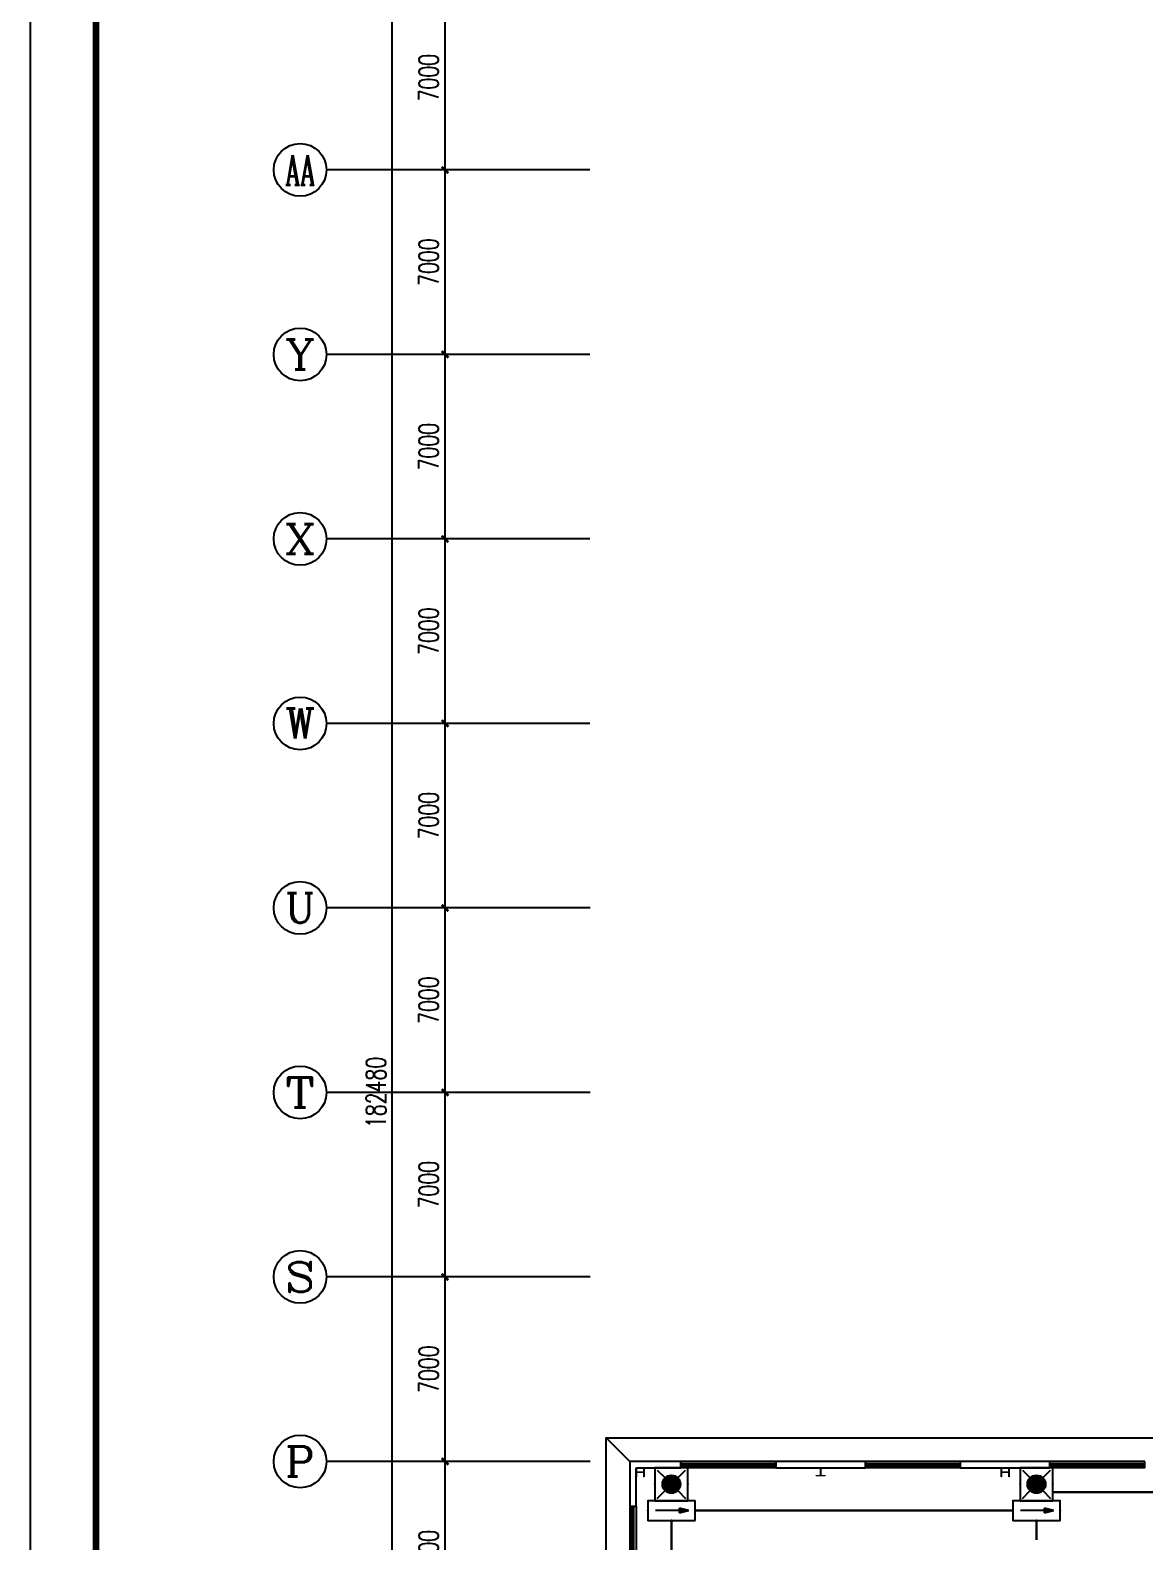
# Model space of a CAD drawing. Extents: x -496980 to 486425, y -292187 to -29437.
# Drawn here: x -139304 to -97015, y -175492 to -118144 of the extents above; entities that cross this region are included whole.
import ezdxf
from ezdxf.enums import TextEntityAlignment as Align

# ---------------------------------------------------------------- set-up
doc = ezdxf.new("R2010")
doc.units = 0
doc.header["$LTSCALE"] = 1000
doc.header["$MEASUREMENT"] = 0
doc.linetypes.add('CENTER2', pattern=[1.125, 0.75, -0.125, 0.125, -0.125])
for name, color, linetype in [('AXIS', 3, 'Continuous'), ('AXIS_TEXT', 7, 'Continuous'), ('EQUIP-照明', 3, 'Continuous'), ('PUB_TITLE', 4, 'Continuous'), ('WALL', 9, 'Continuous'), ('WINDOW', 4, 'Continuous'), ('WIRE-应急', 1, 'CENTER2')]:
    doc.layers.add(name, color=color, linetype=linetype)
doc.layers.add('STXT_XG_THIN', color=2, linetype='Continuous', lineweight=0)
doc.styles.add('_TCH_AXIS', font='COMPLEX', dxfattribs={"bigfont": 'GBCBIG'})
doc.styles.add('_TCH_DIM_T3', font='SIMPLEX', dxfattribs={"width": 0.705882, "bigfont": 'GBCBIG'})
doc.styles.add('_TEL_DIM', font='SIMPLEX', dxfattribs={"width": 0.8, "height": 3.5, "bigfont": 'HZTXT'})
doc.styles.add('COMPLEX', font='COMPLEX')
doc.dimstyles.new('_TCH_ARCH&&250', dxfattribs={"dimtxt": 743.75, "dimasz": 250, "dimexe": 625, "dimexo": 750, "dimgap": 250, "dimtad": 1, "dimdec": 0, "dimzin": 0, "dimdsep": 46, "dimtxsty": '_TCH_DIM_T3', "dimblk": 'ARCHTICK', "dimcen": 0.09, "dimclrt": 7, "dimazin": 2, "dimtfac": 1, "dimtdec": 0, "dimtix": 1, "dimtmove": 2, "dimatfit": 3, "dimfxl": 0, "dimtolj": 1, "dimtzin": 0, "dimarcsym": 0})

# ---------------------------------------------------------------- blocks, each defined once
blk = doc.blocks.new('$equip$00002604')
blk.add_hatch(color=256).paths.add_polyline_path([(0.275, 0.5, 1), (-0.274, 0.5, 1)])
for p, q in [((-0.429, 0.929), (-0.194, 0.694)), ((0.194, 0.694), (0.429, 0.929)), ((-0.429, 0.071), (-0.194, 0.306)), ((0.194, 0.306), (0.429, 0.071))]:
    blk.add_line(p, q)
at = {"const_width": 0.04}
blk.add_lwpolyline([(-0.5, 1), (-0.5, 0), (0.5, 0), (0.5, 1), (-0.5, 1), (-0.5, 0)], dxfattribs=at)
blk.add_lwpolyline([(-0.5, 1), (-0.5, 0), (0.5, 0), (0.5, 1)], close=True)
blk.add_circle((0, 0.5), 0.275)
for p in [(0, 1), (-0.5, 0.5), (0.5, 0.5), (0, 0)]:
    blk.add_point(p)
at = {"color": 7, "style": '_TEL_DIM', "flags": 1}
blk.add_attdef('A', text='', height=0.000025, dxfattribs=at).set_placement((0, 0), align=Align.MIDDLE_CENTER)
blk = doc.blocks.new('$equip$00002541')
blk.add_hatch(color=256).paths.add_polyline_path([(-0.24, 0.372), (-0.528, 0.3), (-0.24, 0.228)])
for p, q in [((-0.72, 0.6), (-0.72, 0)), ((0.72, 0.6), (-0.72, 0.6)), ((0.72, 0), (0.72, 0.6)), ((-0.72, 0), (0.72, 0)), ((-0.24, 0.372), (-0.528, 0.3)), ((-0.528, 0.3), (-0.24, 0.228)), ((-0.24, 0.372), (-0.24, 0.228))]:
    blk.add_line(p, q)
at = {"color": 7}
blk.add_line((-0.48, 0.3), (0.48, 0.3), dxfattribs=at)
at = {"const_width": 0.04}
blk.add_lwpolyline([(-0.72, 0.6), (-0.72, 0), (0.72, 0), (0.72, 0.6), (-0.72, 0.6), (-0.72, 0)], dxfattribs=at)
for p in [(0, 0.6), (-0.72, 0.3), (0, 0), (0.72, 0.3)]:
    blk.add_point(p)
at = {"color": 7, "style": '_TEL_DIM', "flags": 1}
blk.add_attdef('A', text='', height=0.00002, dxfattribs=at).set_placement((0, 0), align=Align.MIDDLE_CENTER)
blk = doc.blocks.new('_ArchTick')
at = {"color": 0, "linetype": 'ByBlock', "const_width": 0.4}
blk.add_lwpolyline([(-0.5, -0.5), (0.5, 0.5)], dxfattribs=at)
blk = doc.blocks.new('*D419')
at = {"layer": 'AXIS', "color": 0, "lineweight": -2}
for p, q in [((-118065, -172444), (-124190, -172444)), ((-123565, -179444), (-123565, -172444)), ((-118065, -179444), (-124190, -179444))]:
    blk.add_line(p, q, dxfattribs=at)
at = {"layer": 'Defpoints', "color": 0}
for p in [(-123565, -172444), (-117315, -172444), (-117315, -179444)]:
    blk.add_point(p, dxfattribs=at)
at = {"layer": 'AXIS', "color": 0, "lineweight": -2, "xscale": 250, "yscale": 250, "zscale": 250}
for p, rotation in [((-123565, -172444), 90), ((-123565, -179444), 270)]:
    blk.add_blockref('_ArchTick', p, dxfattribs=dict(at, rotation=rotation))
at = {"layer": 'AXIS', "color": 7, "insert": (-124187, -175944), "char_height": 743.8, "attachment_point": 5, "rotation": 90, "style": '_TCH_DIM_T3'}
blk.add_mtext('\\A1;7000', dxfattribs=at)
blk = doc.blocks.new('*D420')
at = {"layer": 'AXIS', "color": 0, "lineweight": -2}
for p, q in [((-118065, -165444), (-124190, -165444)), ((-123565, -172444), (-123565, -165444)), ((-118065, -172444), (-124190, -172444))]:
    blk.add_line(p, q, dxfattribs=at)
at = {"layer": 'Defpoints', "color": 0}
for p in [(-123565, -165444), (-117315, -165444), (-117315, -172444)]:
    blk.add_point(p, dxfattribs=at)
at = {"layer": 'AXIS', "color": 0, "lineweight": -2, "xscale": 250, "yscale": 250, "zscale": 250}
for p, rotation in [((-123565, -165444), 90), ((-123565, -172444), 270)]:
    blk.add_blockref('_ArchTick', p, dxfattribs=dict(at, rotation=rotation))
at = {"layer": 'AXIS', "color": 7, "insert": (-124187, -168944), "char_height": 743.8, "attachment_point": 5, "rotation": 90, "style": '_TCH_DIM_T3'}
blk.add_mtext('\\A1;7000', dxfattribs=at)
blk = doc.blocks.new('*D421')
at = {"layer": 'AXIS', "color": 0, "lineweight": -2}
for p, q in [((-118065, -158444), (-124190, -158444)), ((-123565, -165444), (-123565, -158444)), ((-118065, -165444), (-124190, -165444))]:
    blk.add_line(p, q, dxfattribs=at)
at = {"layer": 'Defpoints', "color": 0}
for p in [(-123565, -158444), (-117315, -158444), (-117315, -165444)]:
    blk.add_point(p, dxfattribs=at)
at = {"layer": 'AXIS', "color": 0, "lineweight": -2, "xscale": 250, "yscale": 250, "zscale": 250}
for p, rotation in [((-123565, -158444), 90), ((-123565, -165444), 270)]:
    blk.add_blockref('_ArchTick', p, dxfattribs=dict(at, rotation=rotation))
at = {"layer": 'AXIS', "color": 7, "insert": (-124187, -161944), "char_height": 743.8, "attachment_point": 5, "rotation": 90, "style": '_TCH_DIM_T3'}
blk.add_mtext('\\A1;7000', dxfattribs=at)
blk = doc.blocks.new('*D422')
at = {"layer": 'AXIS', "color": 0, "lineweight": -2}
for p, q in [((-118065, -151444), (-124190, -151444)), ((-123565, -158444), (-123565, -151444)), ((-118065, -158444), (-124190, -158444))]:
    blk.add_line(p, q, dxfattribs=at)
at = {"layer": 'Defpoints', "color": 0}
for p in [(-123565, -151444), (-117315, -151444), (-117315, -158444)]:
    blk.add_point(p, dxfattribs=at)
at = {"layer": 'AXIS', "color": 0, "lineweight": -2, "xscale": 250, "yscale": 250, "zscale": 250}
for p, rotation in [((-123565, -151444), 90), ((-123565, -158444), 270)]:
    blk.add_blockref('_ArchTick', p, dxfattribs=dict(at, rotation=rotation))
at = {"layer": 'AXIS', "color": 7, "insert": (-124187, -154944), "char_height": 743.8, "attachment_point": 5, "rotation": 90, "style": '_TCH_DIM_T3'}
blk.add_mtext('\\A1;7000', dxfattribs=at)
blk = doc.blocks.new('*D423')
at = {"layer": 'AXIS', "color": 0, "lineweight": -2}
for p, q in [((-118065, -144444), (-124190, -144444)), ((-123565, -151444), (-123565, -144444)), ((-118065, -151444), (-124190, -151444))]:
    blk.add_line(p, q, dxfattribs=at)
at = {"layer": 'Defpoints', "color": 0}
for p in [(-123565, -144444), (-117315, -144444), (-117315, -151444)]:
    blk.add_point(p, dxfattribs=at)
at = {"layer": 'AXIS', "color": 0, "lineweight": -2, "xscale": 250, "yscale": 250, "zscale": 250}
for p, rotation in [((-123565, -144444), 90), ((-123565, -151444), 270)]:
    blk.add_blockref('_ArchTick', p, dxfattribs=dict(at, rotation=rotation))
at = {"layer": 'AXIS', "color": 7, "insert": (-124187, -147944), "char_height": 743.8, "attachment_point": 5, "rotation": 90, "style": '_TCH_DIM_T3'}
blk.add_mtext('\\A1;7000', dxfattribs=at)
blk = doc.blocks.new('*D424')
at = {"layer": 'AXIS', "color": 0, "lineweight": -2}
for p, q in [((-118065, -137444), (-124190, -137444)), ((-123565, -144444), (-123565, -137444)), ((-118065, -144444), (-124190, -144444))]:
    blk.add_line(p, q, dxfattribs=at)
at = {"layer": 'Defpoints', "color": 0}
for p in [(-123565, -137444), (-117315, -137444), (-117315, -144444)]:
    blk.add_point(p, dxfattribs=at)
at = {"layer": 'AXIS', "color": 0, "lineweight": -2, "xscale": 250, "yscale": 250, "zscale": 250}
for p, rotation in [((-123565, -137444), 90), ((-123565, -144444), 270)]:
    blk.add_blockref('_ArchTick', p, dxfattribs=dict(at, rotation=rotation))
at = {"layer": 'AXIS', "color": 7, "insert": (-124187, -140944), "char_height": 743.8, "attachment_point": 5, "rotation": 90, "style": '_TCH_DIM_T3'}
blk.add_mtext('\\A1;7000', dxfattribs=at)
blk = doc.blocks.new('*D425')
at = {"layer": 'AXIS', "color": 0, "lineweight": -2}
for p, q in [((-118065, -130444), (-124190, -130444)), ((-123565, -137444), (-123565, -130444)), ((-118065, -137444), (-124190, -137444))]:
    blk.add_line(p, q, dxfattribs=at)
at = {"layer": 'Defpoints', "color": 0}
for p in [(-123565, -130444), (-117315, -130444), (-117315, -137444)]:
    blk.add_point(p, dxfattribs=at)
at = {"layer": 'AXIS', "color": 0, "lineweight": -2, "xscale": 250, "yscale": 250, "zscale": 250}
for p, rotation in [((-123565, -130444), 90), ((-123565, -137444), 270)]:
    blk.add_blockref('_ArchTick', p, dxfattribs=dict(at, rotation=rotation))
at = {"layer": 'AXIS', "color": 7, "insert": (-124187, -133944), "char_height": 743.8, "attachment_point": 5, "rotation": 90, "style": '_TCH_DIM_T3'}
blk.add_mtext('\\A1;7000', dxfattribs=at)
blk = doc.blocks.new('*D426')
at = {"layer": 'AXIS', "color": 0, "lineweight": -2}
for p, q in [((-118065, -123444), (-124190, -123444)), ((-123565, -130444), (-123565, -123444)), ((-118065, -130444), (-124190, -130444))]:
    blk.add_line(p, q, dxfattribs=at)
at = {"layer": 'Defpoints', "color": 0}
for p in [(-123565, -123444), (-117315, -123444), (-117315, -130444)]:
    blk.add_point(p, dxfattribs=at)
at = {"layer": 'AXIS', "color": 0, "lineweight": -2, "xscale": 250, "yscale": 250, "zscale": 250}
for p, rotation in [((-123565, -123444), 90), ((-123565, -130444), 270)]:
    blk.add_blockref('_ArchTick', p, dxfattribs=dict(at, rotation=rotation))
at = {"layer": 'AXIS', "color": 7, "insert": (-124187, -126944), "char_height": 743.8, "attachment_point": 5, "rotation": 90, "style": '_TCH_DIM_T3'}
blk.add_mtext('\\A1;7000', dxfattribs=at)
blk = doc.blocks.new('*D427')
at = {"layer": 'AXIS', "color": 0, "lineweight": -2}
for p, q in [((-118065, -116444), (-124190, -116444)), ((-123565, -123444), (-123565, -116444)), ((-118065, -123444), (-124190, -123444))]:
    blk.add_line(p, q, dxfattribs=at)
at = {"layer": 'Defpoints', "color": 0}
for p in [(-123565, -116444), (-117315, -116444), (-117315, -123444)]:
    blk.add_point(p, dxfattribs=at)
at = {"layer": 'AXIS', "color": 0, "lineweight": -2, "xscale": 250, "yscale": 250, "zscale": 250}
for p, rotation in [((-123565, -116444), 90), ((-123565, -123444), 270)]:
    blk.add_blockref('_ArchTick', p, dxfattribs=dict(at, rotation=rotation))
at = {"layer": 'AXIS', "color": 7, "insert": (-124187, -119944), "char_height": 743.8, "attachment_point": 5, "rotation": 90, "style": '_TCH_DIM_T3'}
blk.add_mtext('\\A1;7000', dxfattribs=at)
blk = doc.blocks.new('*D437')
at = {"layer": 'AXIS', "color": 0, "lineweight": -2}
for p, q in [((-118065, -67204), (-126190, -67204)), ((-125565, -249684), (-125565, -67204)), ((-118065, -249684), (-126190, -249684))]:
    blk.add_line(p, q, dxfattribs=at)
at = {"layer": 'Defpoints', "color": 0}
for p in [(-125565, -67204), (-117315, -67204), (-117315, -249684)]:
    blk.add_point(p, dxfattribs=at)
at = {"layer": 'AXIS', "color": 0, "lineweight": -2, "xscale": 250, "yscale": 250, "zscale": 250}
for p, rotation in [((-125565, -67204), 90), ((-125565, -249684), 270)]:
    blk.add_blockref('_ArchTick', p, dxfattribs=dict(at, rotation=rotation))
at = {"layer": 'AXIS', "color": 7, "insert": (-126187, -158444), "char_height": 743.8, "attachment_point": 5, "rotation": 90, "style": '_TCH_DIM_T3'}
blk.add_mtext('\\A1;182480', dxfattribs=at)
blk = doc.blocks.new('$TCHSYS$WIN2D')
for p, q in [((-0.5, 0.5), (0.5, 0.5)), ((-0.5, 0.5), (-0.5, -0.5)), ((0.5, 0.5), (0.5, -0.5)), ((0.5, 0.167), (-0.5, 0.167)), ((0.5, -0.167), (-0.5, -0.167)), ((-0.5, -0.5), (0.5, -0.5))]:
    blk.add_line(p, q)
blk = doc.blocks.new('_AXISO')
blk.add_circle((0, 0), 0.5)
at = {"layer": 'AXIS_TEXT', "style": 'COMPLEX', "width": 1.041667}
blk.add_attdef('A', text='', height=0.56, dxfattribs=at).set_placement((-0.25, -0.28), (0.25, -0.28), align=Align.FIT)

msp = doc.modelspace()

# ---------------------------------------------------------------- linework, layer by layer
at = {"color": 2}
msp.add_line((-116555.2, -172444.2), (-117455.2, -171544.2), dxfattribs=at)
msp.add_lwpolyline([(-117455.2, -207444.2), (-117455.2, -171544.2), (-95315.2, -171544.2)], dxfattribs=at)
at = {"layer": 'AXIS'}
for p, q in [((-118064.7, -123444.2), (-128064.7, -123444.3)), ((-118064.6, -130444.2), (-128064.6, -130444.3)), ((-118064.6, -137444.2), (-128064.6, -137444.3)), ((-118064.5, -144444.2), (-128064.5, -144444.3)), ((-118064.4, -151444.2), (-128064.4, -151444.3)), ((-118064.4, -158444.2), (-128064.4, -158444.3)), ((-118064.3, -165444.2), (-128064.3, -165444.3)), ((-118064.3, -172444.2), (-128064.3, -172444.3))]:
    msp.add_line(p, q, dxfattribs=at)
at = {"layer": 'PUB_TITLE'}
msp.add_lwpolyline([(-139303.5, -29436.9), (-139303.5, -292186.9), (9196.5, -292186.9), (9196.5, -29436.9)], close=True, dxfattribs=at)
at = {"layer": 'PUB_TITLE', "const_width": 250}
msp.add_lwpolyline([(-136803.5, -35686.9), (-136803.5, -289686.9), (6696.5, -289686.9), (6696.5, -35686.9)], close=True, dxfattribs=at)
at = {"layer": 'STXT_XG_THIN', "color": 2}
for points in [[(-116315.2, -173024.2), (-116315.2, -172684.2), (-116305, -172684.2), (-116305, -172851.3), (-116025.4, -172851.3), (-116025.4, -172684.2), (-116015.2, -172684.2), (-116015.2, -173024.2), (-116025.4, -173024.2), (-116025.4, -172857.1), (-116305, -172857.1), (-116305, -173024.2), (-116315.2, -173024.2)], [(-109485.2, -172684.2), (-109145.2, -172684.2), (-109145.2, -172694.4), (-109312.3, -172694.4), (-109312.3, -172974), (-109145.2, -172974), (-109145.2, -172984.2), (-109485.2, -172984.2), (-109485.2, -172974), (-109318.1, -172974), (-109318.1, -172694.4), (-109485.2, -172694.4), (-109485.2, -172684.2)], [(-102465.2, -173024.2), (-102465.2, -172684.2), (-102455, -172684.2), (-102455, -172851.3), (-102175.4, -172851.3), (-102175.4, -172684.2), (-102165.2, -172684.2), (-102165.2, -173024.2), (-102175.4, -173024.2), (-102175.4, -172857.1), (-102455, -172857.1), (-102455, -173024.2), (-102465.2, -173024.2)]]:
    msp.add_lwpolyline(points, dxfattribs=at)
at = {"layer": 'WALL', "color": 5}
for p, q in [((-114615.2, -172444.2), (-116555.2, -172444.2)), ((-116555.2, -172444.2), (-116555.2, -174144.2)), ((-114615.2, -172684.2), (-114615.2, -172444.2)), ((-107615.2, -172444.2), (-111015.2, -172444.2)), ((-111015.2, -172444.2), (-111015.2, -172684.2)), ((-107615.2, -172684.2), (-107615.2, -172444.2)), ((-100615.2, -172444.2), (-104015.2, -172444.2)), ((-104015.2, -172444.2), (-104015.2, -172684.2)), ((-100615.2, -172684.2), (-100615.2, -172444.2)), ((-116315.2, -172684.2), (-114615.2, -172684.2)), ((-116315.2, -174144.2), (-116315.2, -172684.2)), ((-111015.2, -172684.2), (-107615.2, -172684.2)), ((-104015.2, -172684.2), (-100615.2, -172684.2)), ((-116555.2, -174144.2), (-116315.2, -174144.2))]:
    msp.add_line(p, q, dxfattribs=at)
at = {"layer": 'WIRE-应急', "linetype": 'CENTER2', "const_width": 87.5}
for points in [[(-100499, -173613.5), (-92715.2, -173613.5)], [(-114074.5, -174309.2), (-102024, -174309.2)], [(-114974.5, -186388), (-114974.5, -174684.2)], [(-101124, -175426.5), (-101124, -174684.2)]]:
    msp.add_lwpolyline(points, dxfattribs=at)

# ---------------------------------------------------------------- block references
at = {"layer": 'AXIS'}
ref = msp.add_blockref('_AXISO', (-129064.7, -123444.3), dxfattribs=dict(at, xscale=2000, yscale=2000, zscale=2000))
ref.add_attrib('A', 'AA', dxfattribs={"layer": 'AXIS_TEXT', "height": 1131.37, "style": '_TCH_AXIS', "width": 0.538462}).set_placement((-129630.4, -124010), (-128499, -124010), align=Align.FIT)
ref = msp.add_blockref('_AXISO', (-129064.6, -130444.3), dxfattribs=dict(at, xscale=2000, yscale=2000, zscale=2000))
ref.add_attrib('A', 'Y', dxfattribs={"layer": 'AXIS_TEXT', "height": 1131.4, "style": '_TCH_AXIS', "width": 1.105263}).set_placement((-129630.3, -131010), (-128498.9, -131010), align=Align.FIT)
ref = msp.add_blockref('_AXISO', (-129064.6, -137444.3), dxfattribs=dict(at, xscale=2000, yscale=2000, zscale=2000))
ref.add_attrib('A', 'X', dxfattribs={"layer": 'AXIS_TEXT', "height": 1131.4, "style": '_TCH_AXIS', "width": 1.166667}).set_placement((-129630.3, -138010), (-128498.9, -138010), align=Align.FIT)
ref = msp.add_blockref('_AXISO', (-129064.5, -144444.3), dxfattribs=dict(at, xscale=2000, yscale=2000, zscale=2000))
ref.add_attrib('A', 'W', dxfattribs={"layer": 'AXIS_TEXT', "height": 1131.4, "style": '_TCH_AXIS', "width": 0.954545}).set_placement((-129630.2, -145010), (-128498.8, -145010), align=Align.FIT)
ref = msp.add_blockref('_AXISO', (-129064.4, -151444.3), dxfattribs=dict(at, xscale=2000, yscale=2000, zscale=2000))
ref.add_attrib('A', 'U', dxfattribs={"layer": 'AXIS_TEXT', "height": 1131.4, "style": '_TCH_AXIS', "width": 1.05}).set_placement((-129630.1, -152010), (-128498.8, -152010), align=Align.FIT)
ref = msp.add_blockref('_AXISO', (-129064.4, -158444.3), dxfattribs=dict(at, xscale=2000, yscale=2000, zscale=2000))
ref.add_attrib('A', 'T', dxfattribs={"layer": 'AXIS_TEXT', "height": 1131.4, "style": '_TCH_AXIS', "width": 1.4}).set_placement((-129630.1, -159010), (-128498.7, -159010), align=Align.FIT)
ref = msp.add_blockref('_AXISO', (-129064.3, -165444.3), dxfattribs=dict(at, xscale=2000, yscale=2000, zscale=2000))
ref.add_attrib('A', 'S', dxfattribs={"layer": 'AXIS_TEXT', "height": 1131.4, "style": '_TCH_AXIS', "width": 1.5}).set_placement((-129630, -166010), (-128498.6, -166010), align=Align.FIT)
ref = msp.add_blockref('_AXISO', (-129064.3, -172444.3), dxfattribs=dict(at, xscale=2000, yscale=2000, zscale=2000))
ref.add_attrib('A', 'P', dxfattribs={"layer": 'AXIS_TEXT', "height": 1131.4, "style": '_TCH_AXIS', "width": 1.235294}).set_placement((-129630, -173010), (-128498.6, -173010), align=Align.FIT)
at = {"layer": 'EQUIP-照明', "xscale": 1250, "yscale": 1250, "zscale": 1250}
for p in [(-114974.5, -173934.2), (-101124, -173934.2)]:
    msp.add_blockref('$equip$00002604', p, dxfattribs=at)
at = {"layer": 'EQUIP-照明', "xscale": 1250, "yscale": 1250, "zscale": 1250, "rotation": 180}
for p in [(-114974.5, -173934.2), (-101124, -173934.2)]:
    msp.add_blockref('$equip$00002541', p, dxfattribs=at)
at = {"layer": 'WINDOW', "xscale": 3600, "zscale": 3600}
for p, yscale, rotation in [((-112815.2, -172564.2), 240, 180), ((-105815.2, -172564.2), -240, 180), ((-98815.2, -172564.2), 240, 180), ((-116435.2, -175944.2), -240, 270)]:
    msp.add_blockref('$TCHSYS$WIN2D', p, dxfattribs=dict(at, yscale=yscale, rotation=rotation))

# ---------------------------------------------------------------- dimensions: what is measured, and where the dimension line sits
at = {"layer": 'AXIS'}
for p1, p2, distance, picture, middle in [((-117315.2, -249684.2), (-117315.2, -67204.2), 8250, '*D437', (-126187, -158444.2)), ((-117315.2, -123444.2), (-117315.2, -116444.2), 6250, '*D427', (-124187, -119944.2)), ((-117315.2, -130444.2), (-117315.2, -123444.2), 6250, '*D426', (-124187, -126944.2)), ((-117315.2, -137444.2), (-117315.2, -130444.2), 6250, '*D425', (-124187, -133944.2)), ((-117315.2, -144444.2), (-117315.2, -137444.2), 6250, '*D424', (-124187, -140944.2)), ((-117315.2, -151444.2), (-117315.2, -144444.2), 6250, '*D423', (-124187, -147944.2)), ((-117315.2, -158444.2), (-117315.2, -151444.2), 6250, '*D422', (-124187, -154944.2)), ((-117315.2, -165444.2), (-117315.2, -158444.2), 6250, '*D421', (-124187, -161944.2)), ((-117315.2, -172444.2), (-117315.2, -165444.2), 6250, '*D420', (-124187, -168944.2)), ((-117315.2, -179444.2), (-117315.2, -172444.2), 6250, '*D419', (-124187, -175944.2))]:
    dim = msp.add_aligned_dim(p1=p1, p2=p2, distance=distance, dimstyle='_TCH_ARCH&&250', dxfattribs=at)
    dim.commit()
    dim.dimension.update_dxf_attribs({"geometry": picture, "text_midpoint": middle})

doc.saveas('drawing.dxf')
